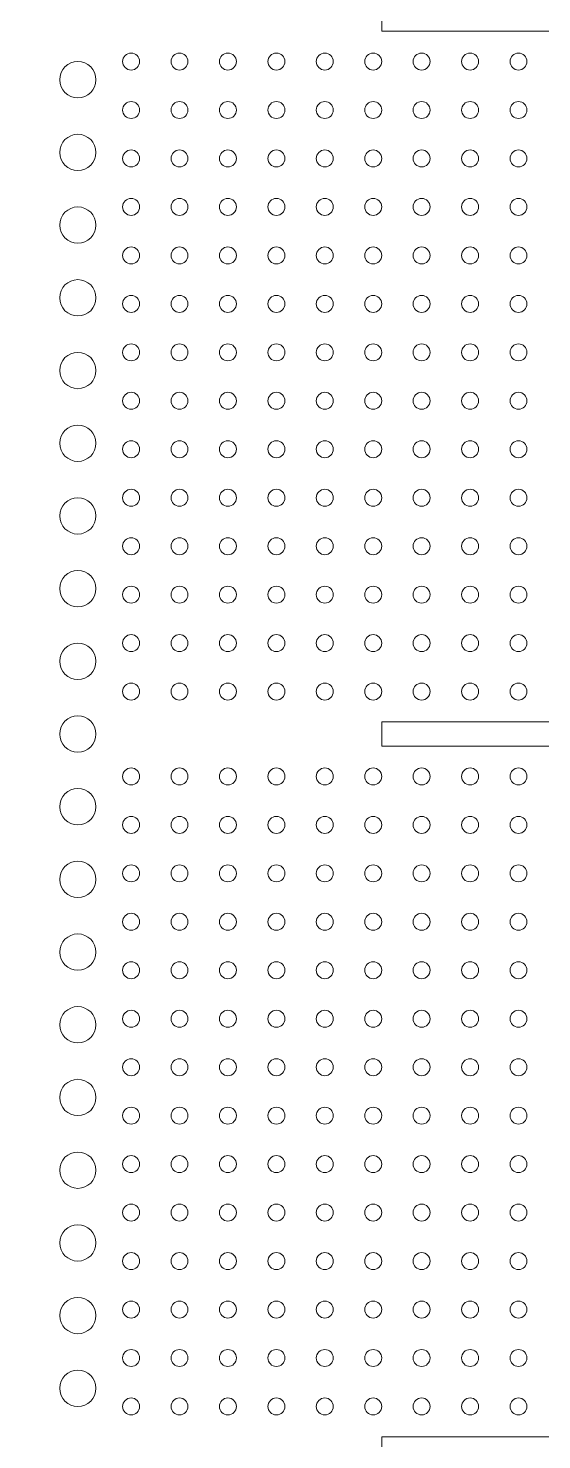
# Model space of a CAD drawing. Extents: x 1000 to 49000, y 2919 to 77300.
# Drawn here: x 31480 to 33601, y 40438 to 46262 of the extents above; entities that cross this region are included whole.
import ezdxf

# ---------------------------------------------------------------- set-up
doc = ezdxf.new("R2010")
doc.units = 13
doc.layers.add('Inner', color=4, linetype='Continuous', lineweight=0, true_color=0x00ffff)
doc.layers.add('Outer', color=1, linetype='Continuous', lineweight=0, true_color=0xff0000)

msp = doc.modelspace()

# ---------------------------------------------------------------- linework, layer by layer
at = {"layer": 'Inner'}
for centre, radius in [((31905, 46125), 35), ((32105, 46125), 35), ((32305, 46125), 35), ((32505, 46125), 35), ((32705, 46125), 35), ((32905, 46125), 35), ((33105, 46125), 35), ((33305, 46125), 35), ((33505, 46125), 35), ((31685, 46050), 75), ((31905, 45925), 35), ((32105, 45925), 35), ((32305, 45925), 35), ((32505, 45925), 35), ((32705, 45925), 35), ((32905, 45925), 35), ((33105, 45925), 35), ((33305, 45925), 35), ((33505, 45925), 35), ((31685, 45750), 75), ((31905, 45725), 35), ((32105, 45725), 35), ((32305, 45725), 35), ((32505, 45725), 35), ((32705, 45725), 35), ((32905, 45725), 35), ((33105, 45725), 35), ((33305, 45725), 35), ((33505, 45725), 35), ((31905, 45525), 35), ((32105, 45525), 35), ((32305, 45525), 35), ((32505, 45525), 35), ((32705, 45525), 35), ((32905, 45525), 35), ((33105, 45525), 35), ((33305, 45525), 35), ((33505, 45525), 35), ((31685, 45450), 75), ((31905, 45325), 35), ((32105, 45325), 35), ((32305, 45325), 35), ((32505, 45325), 35), ((32705, 45325), 35), ((32905, 45325), 35), ((33105, 45325), 35), ((33305, 45325), 35), ((33505, 45325), 35), ((31685, 45150), 75), ((31905, 45125), 35), ((32105, 45125), 35), ((32305, 45125), 35), ((32505, 45125), 35), ((32705, 45125), 35), ((32905, 45125), 35), ((33105, 45125), 35), ((33305, 45125), 35), ((33505, 45125), 35), ((31685, 44850), 75), ((31905, 44925), 35), ((32105, 44925), 35), ((32305, 44925), 35), ((32505, 44925), 35), ((32705, 44925), 35), ((32905, 44925), 35), ((33105, 44925), 35), ((33305, 44925), 35), ((33505, 44925), 35), ((31905, 44725), 35), ((32105, 44725), 35), ((32305, 44725), 35), ((32505, 44725), 35), ((32705, 44725), 35), ((32905, 44725), 35), ((33105, 44725), 35), ((33305, 44725), 35), ((33505, 44725), 35), ((31685, 44550), 75), ((31905, 44525), 35), ((32105, 44525), 35), ((32305, 44525), 35), ((32505, 44525), 35), ((32705, 44525), 35), ((32905, 44525), 35), ((33105, 44525), 35), ((33305, 44525), 35), ((33505, 44525), 35), ((31905, 44325), 35), ((32105, 44325), 35), ((32305, 44325), 35), ((32505, 44325), 35), ((32705, 44325), 35), ((32905, 44325), 35), ((33105, 44325), 35), ((33305, 44325), 35), ((33505, 44325), 35), ((31685, 44250), 75), ((31905, 44125), 35), ((32105, 44125), 35), ((32305, 44125), 35), ((32505, 44125), 35), ((32705, 44125), 35), ((32905, 44125), 35), ((33105, 44125), 35), ((33305, 44125), 35), ((33505, 44125), 35), ((31685, 43950), 75), ((31905, 43925), 35), ((32105, 43925), 35), ((32305, 43925), 35), ((32505, 43925), 35), ((32705, 43925), 35), ((32905, 43925), 35), ((33105, 43925), 35), ((33305, 43925), 35), ((33505, 43925), 35), ((31905, 43725), 35), ((32105, 43725), 35), ((32305, 43725), 35), ((32505, 43725), 35), ((32705, 43725), 35), ((32905, 43725), 35), ((33105, 43725), 35), ((33305, 43725), 35), ((33505, 43725), 35), ((31685, 43650), 75), ((31905, 43525), 35), ((32105, 43525), 35), ((32305, 43525), 35), ((32505, 43525), 35), ((32705, 43525), 35), ((32905, 43525), 35), ((33105, 43525), 35), ((33305, 43525), 35), ((33505, 43525), 35), ((31685, 43350), 75), ((31905, 43175), 35), ((32105, 43175), 35), ((32305, 43175), 35), ((32505, 43175), 35), ((32705, 43175), 35), ((32905, 43175), 35), ((33105, 43175), 35), ((33305, 43175), 35), ((33505, 43175), 35), ((31685, 43050), 75), ((31905, 42975), 35), ((32105, 42975), 35), ((32305, 42975), 35), ((32505, 42975), 35), ((32705, 42975), 35), ((32905, 42975), 35), ((33105, 42975), 35), ((33305, 42975), 35), ((33505, 42975), 35), ((31685, 42750), 75), ((31905, 42775), 35), ((32105, 42775), 35), ((32305, 42775), 35), ((32505, 42775), 35), ((32705, 42775), 35), ((32905, 42775), 35), ((33105, 42775), 35), ((33305, 42775), 35), ((33505, 42775), 35), ((31905, 42575), 35), ((32105, 42575), 35), ((32305, 42575), 35), ((32505, 42575), 35), ((32705, 42575), 35), ((32905, 42575), 35), ((33105, 42575), 35), ((33305, 42575), 35), ((33505, 42575), 35), ((31685, 42450), 75), ((31905, 42375), 35), ((32105, 42375), 35), ((32305, 42375), 35), ((32505, 42375), 35), ((32705, 42375), 35), ((32905, 42375), 35), ((33105, 42375), 35), ((33305, 42375), 35), ((33505, 42375), 35), ((31685, 42150), 75), ((31905, 42175), 35), ((32105, 42175), 35), ((32305, 42175), 35), ((32505, 42175), 35), ((32705, 42175), 35), ((32905, 42175), 35), ((33105, 42175), 35), ((33305, 42175), 35), ((33505, 42175), 35), ((31905, 41975), 35), ((32105, 41975), 35), ((32305, 41975), 35), ((32505, 41975), 35), ((32705, 41975), 35), ((32905, 41975), 35), ((33105, 41975), 35), ((33305, 41975), 35), ((33505, 41975), 35), ((31685, 41850), 75), ((31905, 41775), 35), ((32105, 41775), 35), ((32305, 41775), 35), ((32505, 41775), 35), ((32705, 41775), 35), ((32905, 41775), 35), ((33105, 41775), 35), ((33305, 41775), 35), ((33505, 41775), 35), ((31685, 41550), 75), ((31905, 41575), 35), ((32105, 41575), 35), ((32305, 41575), 35), ((32505, 41575), 35), ((32705, 41575), 35), ((32905, 41575), 35), ((33105, 41575), 35), ((33305, 41575), 35), ((33505, 41575), 35), ((31905, 41375), 35), ((32105, 41375), 35), ((32305, 41375), 35), ((32505, 41375), 35), ((32705, 41375), 35), ((32905, 41375), 35), ((33105, 41375), 35), ((33305, 41375), 35), ((33505, 41375), 35), ((31685, 41250), 75), ((31905, 41175), 35), ((32105, 41175), 35), ((32305, 41175), 35), ((32505, 41175), 35), ((32705, 41175), 35), ((32905, 41175), 35), ((33105, 41175), 35), ((33305, 41175), 35), ((33505, 41175), 35), ((31685, 40950), 75), ((31905, 40975), 35), ((32105, 40975), 35), ((32305, 40975), 35), ((32505, 40975), 35), ((32705, 40975), 35), ((32905, 40975), 35), ((33105, 40975), 35), ((33305, 40975), 35), ((33505, 40975), 35), ((31905, 40775), 35), ((32105, 40775), 35), ((32305, 40775), 35), ((32505, 40775), 35), ((32705, 40775), 35), ((32905, 40775), 35), ((33105, 40775), 35), ((33305, 40775), 35), ((33505, 40775), 35), ((31685, 40650), 75), ((31905, 40575), 35), ((32105, 40575), 35), ((32305, 40575), 35), ((32505, 40575), 35), ((32705, 40575), 35), ((32905, 40575), 35), ((33105, 40575), 35), ((33305, 40575), 35), ((33505, 40575), 35)]:
    msp.add_circle(centre, radius, dxfattribs=at)
at = {"layer": 'Outer'}
msp.add_lwpolyline([(33660, 37500), (33660, 40350), (32940, 40350), (32940, 40450), (33660, 40450), (33660, 43300), (32940, 43300), (32940, 43400), (33660, 43400), (33660, 46250), (32940, 46250), (32940, 46350), (33660, 46350), (33660, 49200), (31750, 49200), (27503.85, 46369.23), (27503.85, 40330.77), (31750, 37500), (33660, 37500)], dxfattribs=at)

doc.saveas('drawing.dxf')
